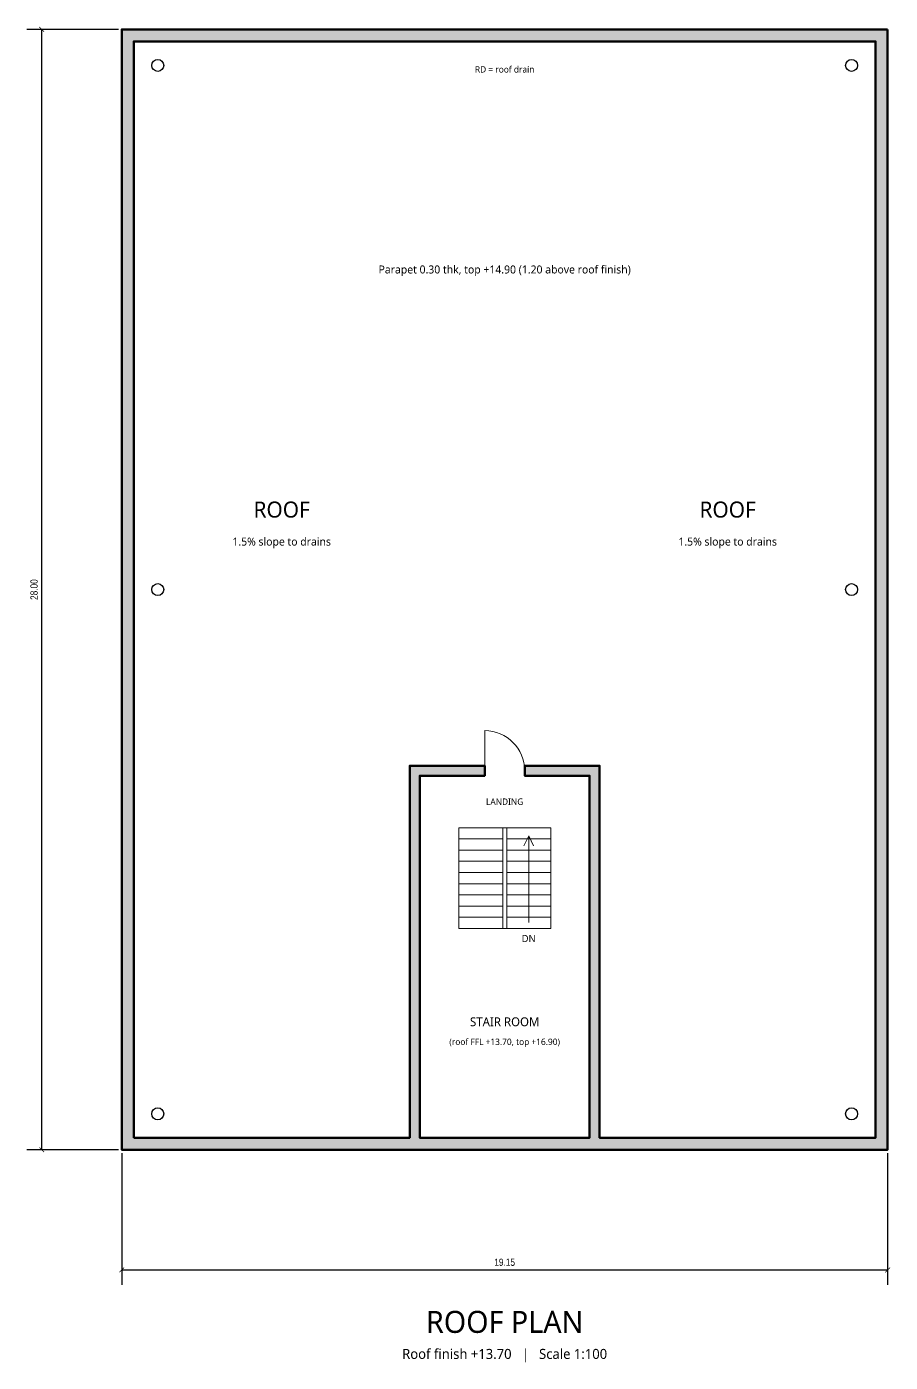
# Model space of a CAD drawing. Header units: metres. Extents: x -6 to 147, y -34 to 30.
# Drawn here: x 125.62 to 147.22, y -5.31 to 28.07 of the extents above; entities that cross this region are included whole.
import ezdxf
from ezdxf.enums import TextEntityAlignment as Align

# ---------------------------------------------------------------- set-up
doc = ezdxf.new("R2010")
doc.units = ezdxf.units.M
for name, color, linetype, lineweight in [('A-ANNO-DIMS', 1, 'Continuous', 18), ('A-ANNO-SYMB', 1, 'Continuous', 25), ('A-DOOR', 3, 'Continuous', 18), ('A-FLOR-STRS', 6, 'Continuous', 18), ('A-WALL', 7, 'Continuous', 50), ('A-WALL-PATT', 8, 'Continuous', 0)]:
    doc.layers.add(name, color=color, linetype=linetype, lineweight=lineweight)
doc.layers.add('A-ANNO-TEXT', color=7, linetype='Continuous', lineweight=25, true_color=0x000000)
doc.styles.add('OpenSans', font='OpenSans-Regular.ttf')
doc.styles.add('OpenSansCondensed-Light', font='OpenSansCondensed-Light.ttf')
doc.dimstyles.new('EZDXF', dxfattribs={"dimtxt": 0.25, "dimasz": 0.175, "dimexe": 0.375, "dimexo": 0.125, "dimgap": 0.1, "dimtad": 1, "dimlfac": 100, "dimzin": 12, "dimdsep": 46, "dimtxsty": 'OpenSansCondensed-Light', "dimblk": 'ARCHTICK', "dimcen": 2.5, "dimazin": 3, "dimtfac": 0.5, "dimtmove": 2, "dimatfit": 3})

# ---------------------------------------------------------------- blocks, each defined once
blk = doc.blocks.new('_ARCHTICK')
at = {"color": 0, "linetype": 'BYBLOCK', "const_width": 0.15}
blk.add_lwpolyline([(-0.5, -0.5), (0.5, 0.5)], dxfattribs=at)

msp = doc.modelspace()

# ---------------------------------------------------------------- hatches: boundary and pattern name
at = {"layer": 'A-WALL-PATT'}
h = msp.add_hatch(color=8, dxfattribs=at)
h.paths.add_polyline_path([(147.15, 28), (147.15, 0), (139.95, 0), (135.2, 0), (128, 0), (128, 28), (147.15, 28)])
h.paths.add_polyline_path([(128.3, 0.3), (135.2, 0.3), (135.2, 9.6), (137.075, 9.6), (137.075, 9.35), (135.45, 9.35), (135.45, 0.3), (139.7, 0.3), (139.7, 9.35), (138.075, 9.35), (138.075, 9.6), (139.95, 9.6), (139.95, 0.3), (146.85, 0.3), (146.85, 27.7), (128.3, 27.7), (128.3, 0.3)], flags=16)

# ---------------------------------------------------------------- linework, layer by layer
at = {"layer": 'A-ANNO-SYMB'}
for centre in [(128.9, 27.1), (146.25, 27.1), (128.9, 14), (146.25, 14), (128.9, 0.9), (146.25, 0.9)]:
    msp.add_circle(centre, 0.15, dxfattribs=at)
at = {"layer": 'A-DOOR'}
msp.add_line((137.075, 9.475), (137.075, 10.475), dxfattribs=at)
msp.add_arc((137.075, 9.475), 1, 0, 90, dxfattribs=at)
at = {"layer": 'A-FLOR-STRS'}
for p, q in [((136.425, 8.05), (137.525, 8.05)), ((136.425, 8.05), (138.725, 8.05)), ((137.625, 8.05), (138.725, 8.05)), ((136.425, 7.77), (137.525, 7.77)), ((137.625, 7.77), (138.725, 7.77)), ((138.175, 5.68), (138.175, 7.85)), ((136.425, 7.49), (137.525, 7.49)), ((137.625, 7.49), (138.725, 7.49)), ((136.425, 7.21), (137.525, 7.21)), ((137.625, 7.21), (138.725, 7.21)), ((136.425, 6.93), (137.525, 6.93)), ((137.625, 6.93), (138.725, 6.93)), ((136.425, 6.65), (137.525, 6.65)), ((136.425, 6.37), (137.525, 6.37)), ((137.625, 6.65), (138.725, 6.65)), ((137.625, 6.37), (138.725, 6.37)), ((136.425, 6.09), (137.525, 6.09)), ((137.625, 6.09), (138.725, 6.09)), ((136.425, 5.81), (137.525, 5.81)), ((137.625, 5.81), (138.725, 5.81)), ((136.425, 5.53), (137.525, 5.53)), ((137.625, 5.53), (138.725, 5.53))]:
    msp.add_line(p, q, dxfattribs=at)
for points in [[(136.425, 5.53), (137.525, 5.53), (137.525, 8.05), (136.425, 8.05)], [(137.525, 5.53), (137.625, 5.53), (137.625, 8.05), (137.525, 8.05)], [(137.625, 5.53), (138.725, 5.53), (138.725, 8.05), (137.625, 8.05)]]:
    msp.add_lwpolyline(points, close=True, dxfattribs=at)
msp.add_lwpolyline([(138.055, 7.6), (138.175, 7.85), (138.295, 7.6)], dxfattribs=at)
at = {"layer": 'A-WALL'}
for points in [[(147.15, 28), (147.15, 0), (139.95, 0), (135.2, 0), (128, 0), (128, 28), (147.15, 28)], [(128.3, 0.3), (135.2, 0.3), (135.2, 9.6), (137.075, 9.6), (137.075, 9.35), (135.45, 9.35), (135.45, 0.3), (139.7, 0.3), (139.7, 9.35), (138.075, 9.35), (138.075, 9.6), (139.95, 9.6), (139.95, 0.3), (146.85, 0.3), (146.85, 27.7), (128.3, 27.7), (128.3, 0.3)]]:
    msp.add_lwpolyline(points, close=True, dxfattribs=at)

# ---------------------------------------------------------------- texts
at = {"layer": 'A-ANNO-TEXT', "style": 'OpenSans'}
for s, height, p in [('RD = roof drain', 0.16, (137.575, 27)), ('Parapet 0.30 thk, top +14.90 (1.20 above roof finish)', 0.2, (137.575, 22)), ('ROOF', 0.4, (132, 16)), ('ROOF', 0.4, (143.15, 16)), ('1.5% slope to drains', 0.2, (132, 15.2)), ('1.5% slope to drains', 0.2, (143.15, 15.2)), ('LANDING', 0.16, (137.575, 8.7)), ('DN', 0.18, (138.175, 5.28)), ('STAIR ROOM', 0.22, (137.575, 3.2)), ('(roof FFL +13.70, top +16.90)', 0.16, (137.575, 2.7)), ('ROOF PLAN', 0.55, (137.575, -4.3)), ('Roof finish +13.70   |   Scale 1:100', 0.25, (137.575, -5.1))]:
    msp.add_text(s, height=height, dxfattribs=at).set_placement(p, align=Align.MIDDLE_CENTER)

# ---------------------------------------------------------------- dimensions: what is measured, and where the dimension line sits
at = {"layer": 'A-ANNO-DIMS'}
msp.add_linear_dim(base=(126, 0), p1=(128, 0), p2=(128, 28), angle=90, dimstyle='EZDXF', override={"dimtxt": 0.18, "dimasz": 0.12, "dimexo": 0.08, "dimtad": 1, "dimtih": 0, "dimtoh": 0, "dimdec": 2, "dimlfac": 1, "dimzin": 0}, dxfattribs=at).render()
msp.add_linear_dim(base=(128, -3), p1=(128, 0), p2=(147.15, 0), dimstyle='EZDXF', override={"dimtxt": 0.18, "dimasz": 0.12, "dimexo": 0.08, "dimtad": 1, "dimtih": 0, "dimtoh": 0, "dimdec": 2, "dimlfac": 1, "dimzin": 0}, dxfattribs=at).render()

doc.saveas('drawing.dxf')
